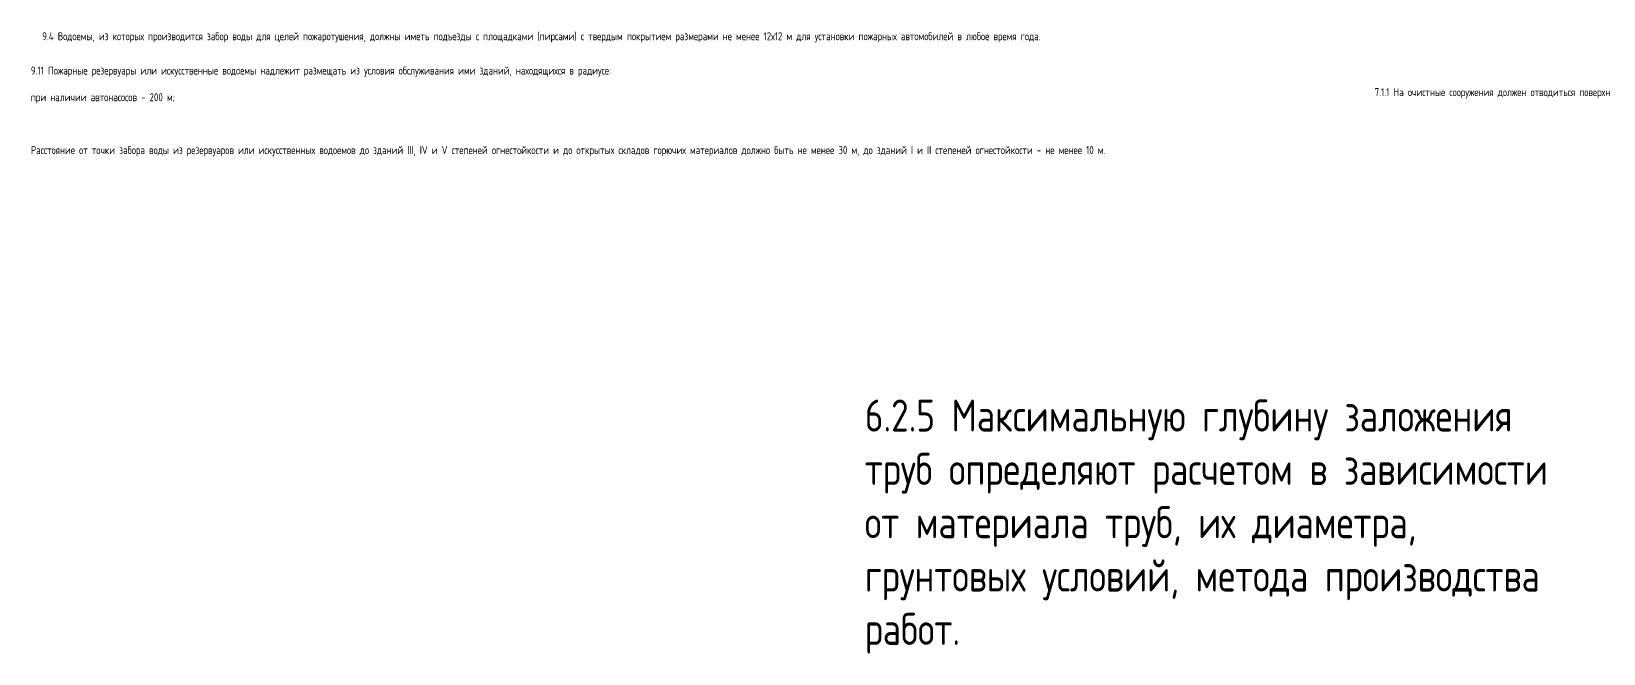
# Model space of a CAD drawing. Header units: millimetres. Extents: x 5199099784 to 5206480996, y 4925946133 to 4926415281.
# Drawn here: x 5202519346 to 5202764924, y 4925946133 to 4926043359 of the extents above; entities that cross this region are included whole.
import ezdxf

# ---------------------------------------------------------------- set-up
doc = ezdxf.new("R2010")
doc.units = ezdxf.units.MM
doc.layers.add('К2_Лотки', color=100, linetype='Continuous', lineweight=53)
doc.styles.get("Standard").update_dxf_attribs({"font": 'GOST_0.TTF'})

msp = doc.modelspace()

# ---------------------------------------------------------------- texts
at = {"lineweight": 5, "char_height": 1250, "attachment_point": 1}
for s, insert, width in [('9.4 Водоемы, из которых производится забор воды для целей пожаротушения, должны иметь подъезды с площадками (пирсами) с твердым покрытием размерами не менее 12х12 м для установки пожарных автомобилей в любое время года.', (5202521022.960358, 4926043227.825799), 161160), ('9.11 Пожарные резервуары или искусственные водоемы надлежит размещать из условия обслуживания ими зданий, находящихся в радиусе:\\P\\Pпри наличии автонасосов - 200 м;', (5202519252.657692, 4926037868.834311), 93983.4375), ('7.1.1 На очистные сооружения должен отводиться поверхностный сток с городских территорий, отличающихся значительной величиной нагрузки от загрязняющих веществ, т.е. от промышленных зон, районов многоэтажной жилой застройки с интенсивным движением автотранспорта и пешеходов, крупных транспортных магистралей, торговых центров, а также сельских населенных пунктов. При этом, отведение поверхностного стока с промышленных площадок и жилых зон через дождевую канализацию должно исключать поступление в нее хозяйственно-бытовых сточных вод и промышленных отходов.', (5202729166.39642, 4926034494.113026), 417234.375), ('Расстояние от точки забора воды из резервуаров или искусственных водоемов до зданий III, IV и V степеней огнестойкости и до открытых складов горючих материалов должно быть не менее 30 м, до зданий I и II степеней огнестойкости - не менее 10 м.', (5202519252.657692, 4926025445.363194), 175171.875)]:
    msp.add_mtext(s, dxfattribs=dict(at, insert=insert, width=width))
at = {"layer": 'К2_Лотки', "insert": (5202649521.465687, 4925985830.129897), "char_height": 5000, "width": 113019.375, "attachment_point": 1}
msp.add_mtext('6.2.5 Максимальную глубину заложения труб определяют расчетом в зависимости от материала труб, их диаметра, грунтовых условий, метода производства работ.', dxfattribs=at)

doc.saveas('drawing.dxf')
